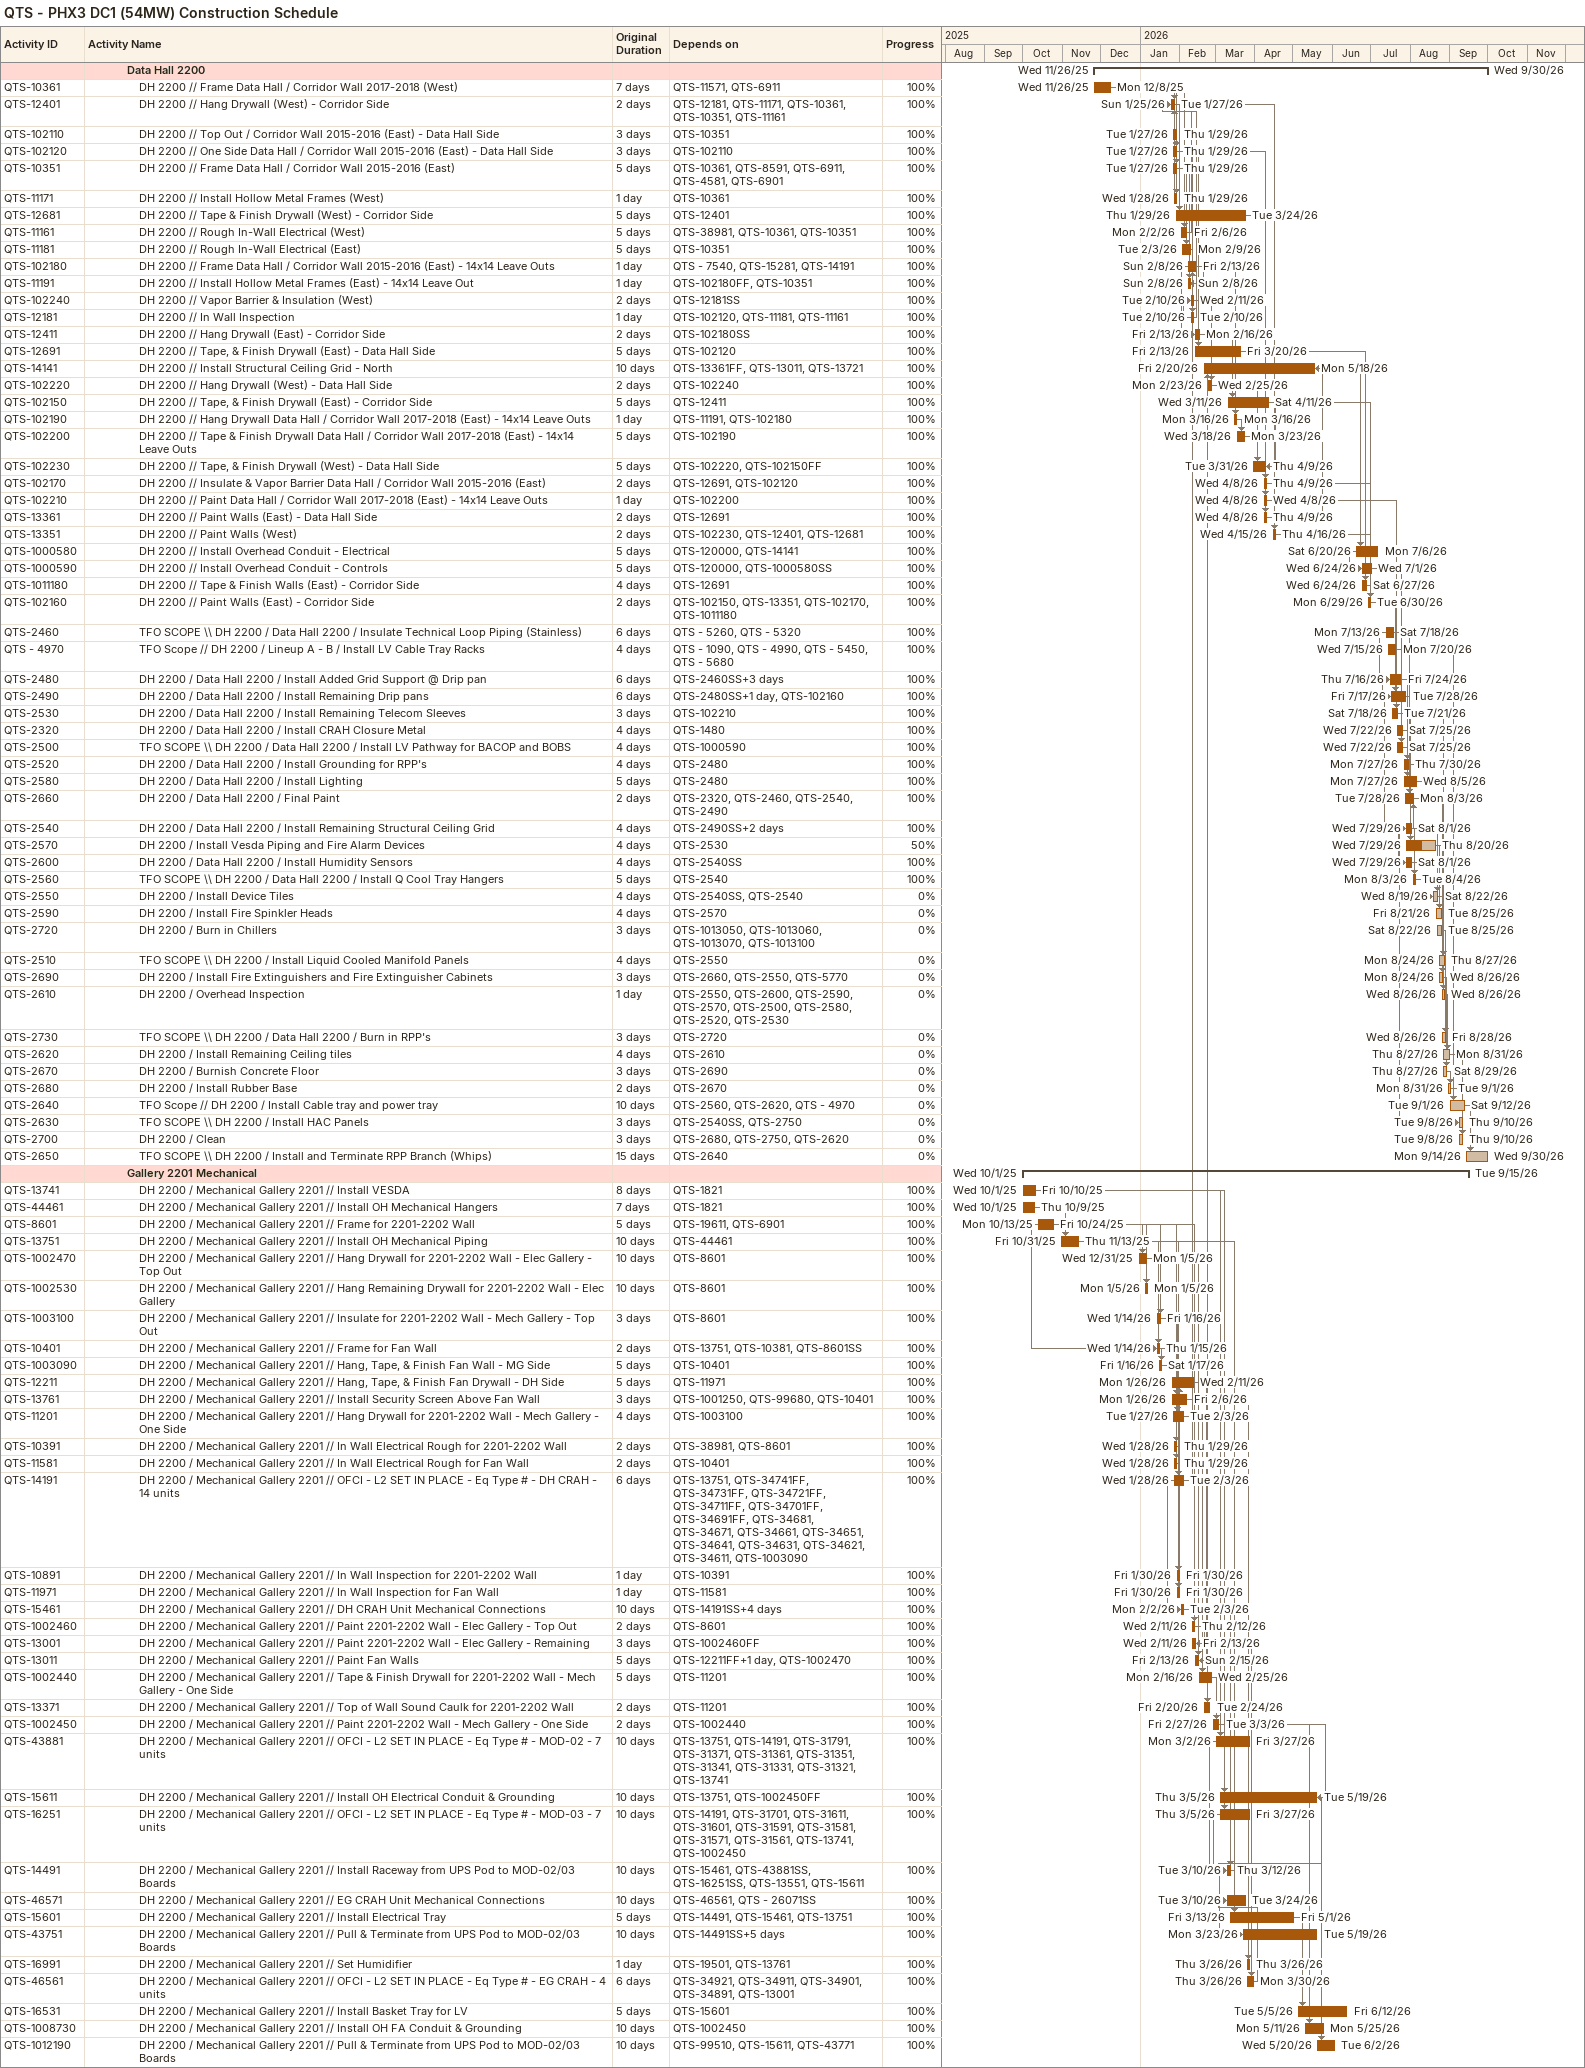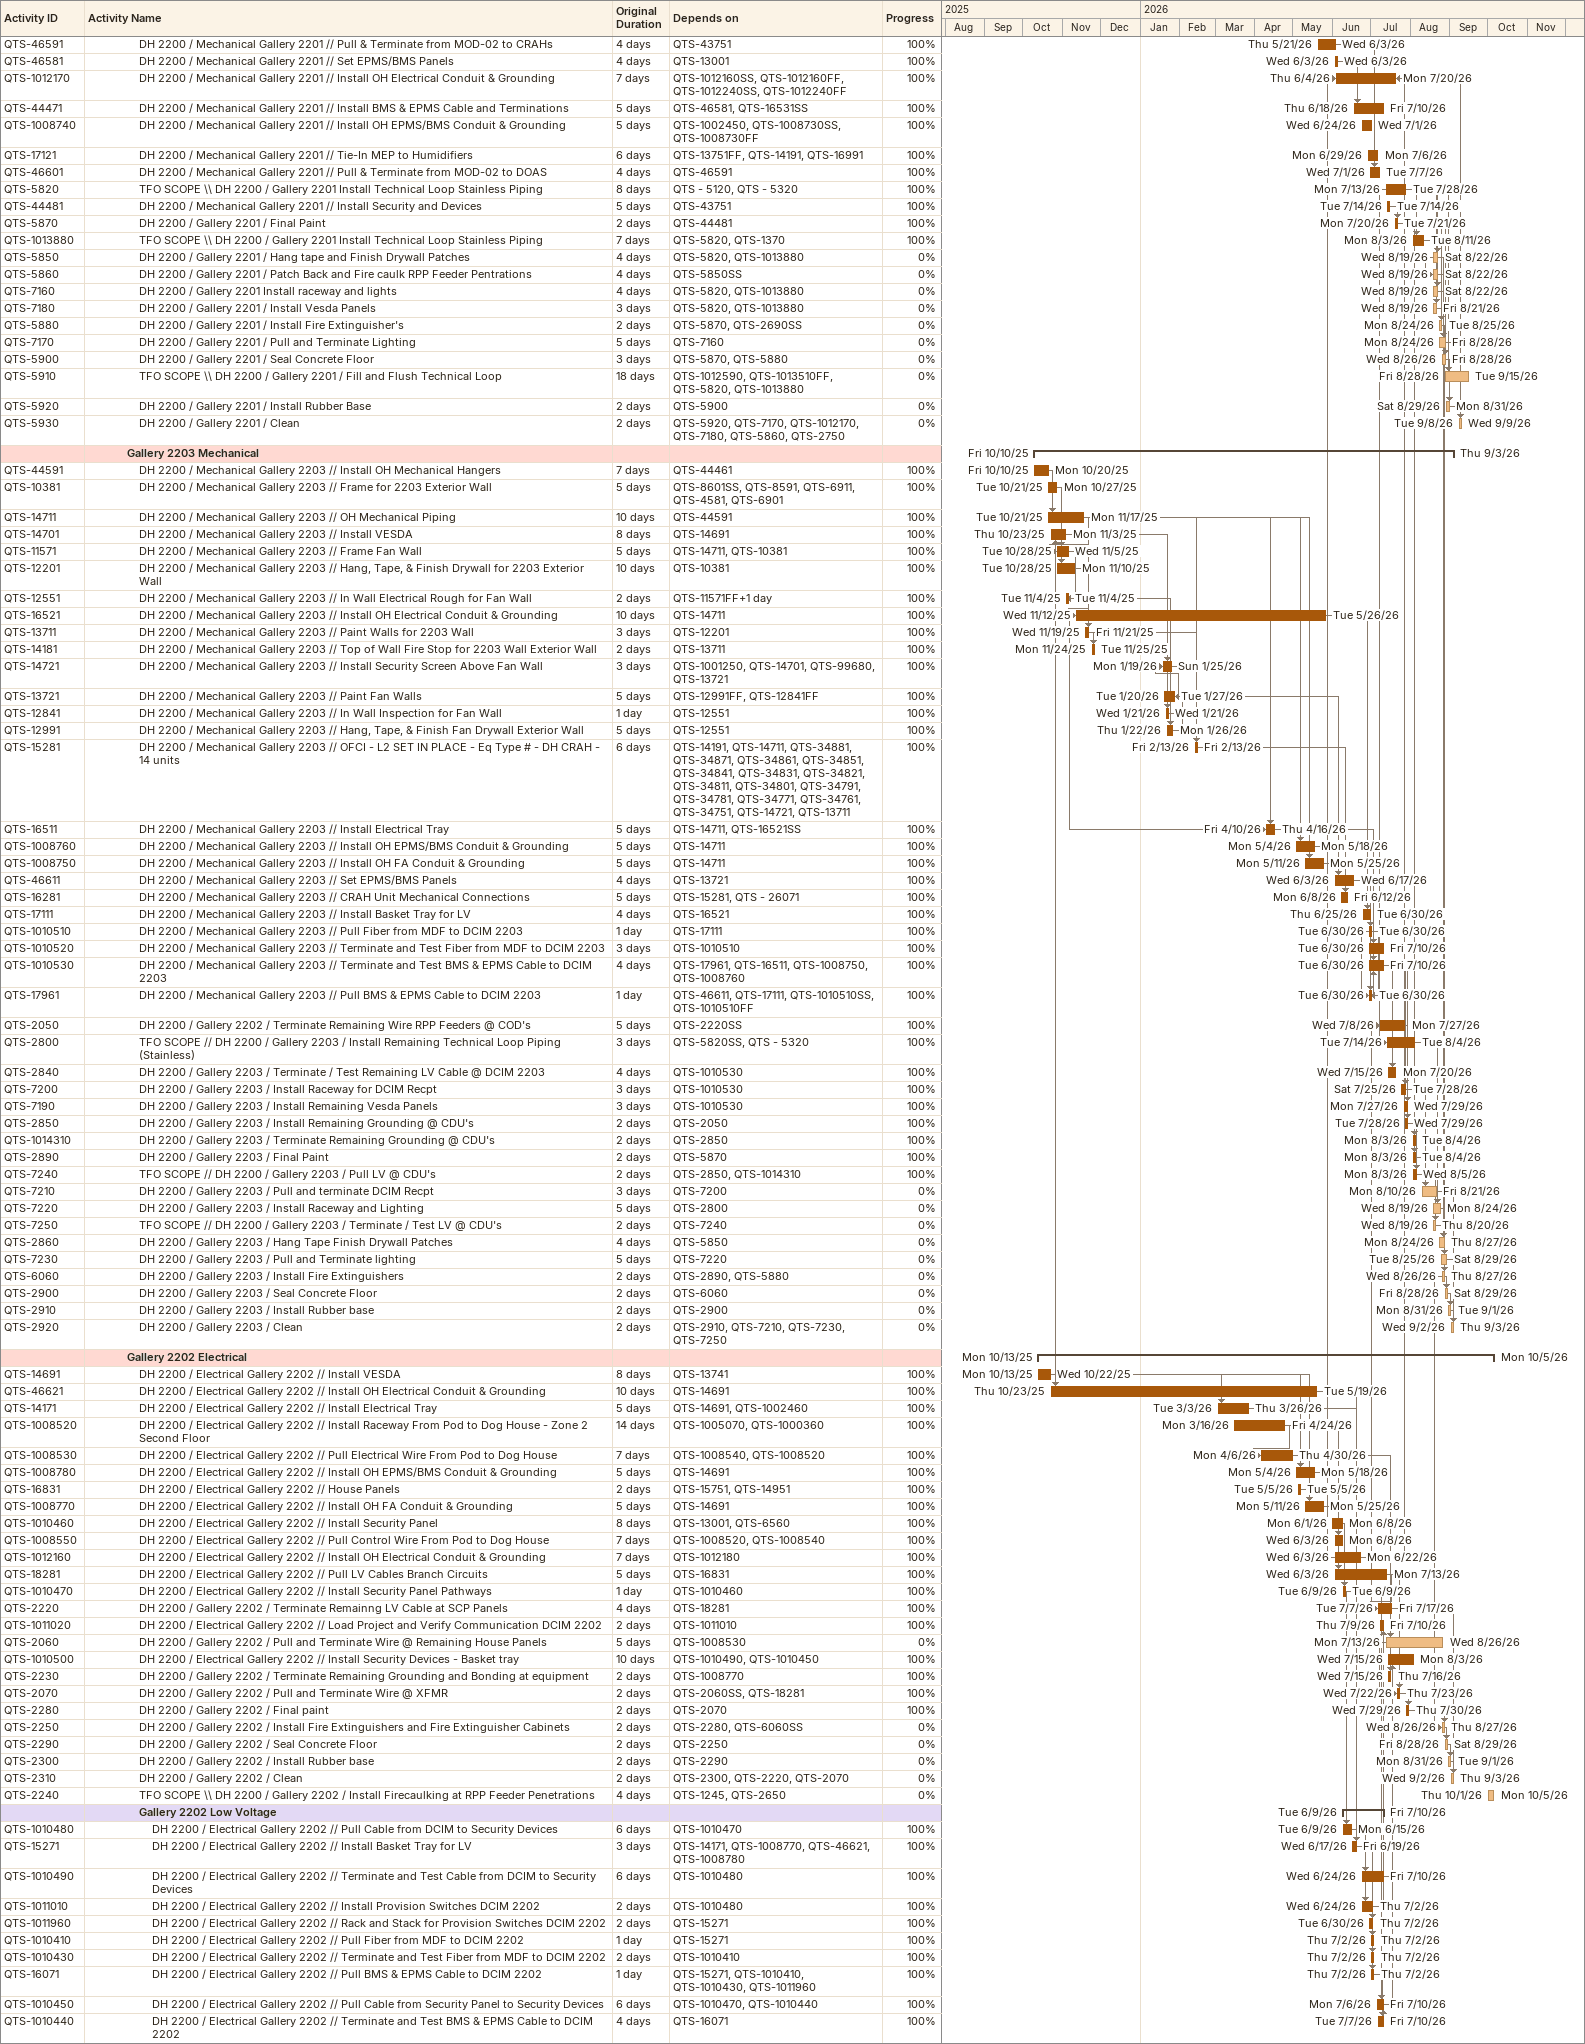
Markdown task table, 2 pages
QTS - PHX3 DC1 (54MW) Construction Schedule

| ID | Level | Task | Original duration | Start | Finish | Predecessors | % complete |
|---|---|---|---|---|---|---|---|
|  | 4 | **Data Hall 2200** |  | 2025-11-26 | 2026-09-30 |  |  |
| QTS-10361 | 5 | DH 2200 // Frame Data Hall / Corridor Wall 2017-2018 (West) | 7d | 2025-11-26 | 2025-12-08 | QTS-11571, QTS-6911 | 100 |
| QTS-12401 | 5 | DH 2200 // Hang Drywall (West) - Corridor Side | 2d | 2026-01-25 | 2026-01-27 | QTS-12181, QTS-11171, QTS-10361, QTS-10351, QTS-11161 | 100 |
| QTS-102110 | 5 | DH 2200 // Top Out / Corridor Wall 2015-2016 (East) - Data Hall Side | 3d | 2026-01-27 | 2026-01-29 | QTS-10351 | 100 |
| QTS-102120 | 5 | DH 2200 // One Side Data Hall / Corridor Wall 2015-2016 (East) - Data Hall Side | 3d | 2026-01-27 | 2026-01-29 | QTS-102110 | 100 |
| QTS-10351 | 5 | DH 2200 // Frame Data Hall / Corridor Wall 2015-2016 (East) | 5d | 2026-01-27 | 2026-01-29 | QTS-10361, QTS-8591, QTS-6911, QTS-4581, QTS-6901 | 100 |
| QTS-11171 | 5 | DH 2200 // Install Hollow Metal Frames (West) | 1d | 2026-01-28 | 2026-01-29 | QTS-10361 | 100 |
| QTS-12681 | 5 | DH 2200 // Tape & Finish Drywall (West) - Corridor Side | 5d | 2026-01-29 | 2026-03-24 | QTS-12401 | 100 |
| QTS-11161 | 5 | DH 2200 // Rough In-Wall Electrical (West) | 5d | 2026-02-02 | 2026-02-06 | QTS-38981, QTS-10361, QTS-10351 | 100 |
| QTS-11181 | 5 | DH 2200 // Rough In-Wall Electrical (East) | 5d | 2026-02-03 | 2026-02-09 | QTS-10351 | 100 |
| QTS-102180 | 5 | DH 2200 // Frame Data Hall / Corridor Wall 2015-2016 (East) - 14x14 Leave Outs | 1d | 2026-02-08 | 2026-02-13 | QTS - 7540, QTS-15281, QTS-14191 | 100 |
| QTS-11191 | 5 | DH 2200 // Install Hollow Metal Frames (East) - 14x14 Leave Out | 1d | 2026-02-08 | 2026-02-08 | QTS-102180FF, QTS-10351 | 100 |
| QTS-102240 | 5 | DH 2200 // Vapor Barrier & Insulation (West) | 2d | 2026-02-10 | 2026-02-11 | QTS-12181SS | 100 |
| QTS-12181 | 5 | DH 2200 // In Wall Inspection | 1d | 2026-02-10 | 2026-02-10 | QTS-102120, QTS-11181, QTS-11161 | 100 |
| QTS-12411 | 5 | DH 2200 // Hang Drywall (East) - Corridor Side | 2d | 2026-02-13 | 2026-02-16 | QTS-102180SS | 100 |
| QTS-12691 | 5 | DH 2200 // Tape, & Finish Drywall (East) - Data Hall Side | 5d | 2026-02-13 | 2026-03-20 | QTS-102120 | 100 |
| QTS-14141 | 5 | DH 2200 // Install Structural Ceiling Grid - North | 10d | 2026-02-20 | 2026-05-18 | QTS-13361FF, QTS-13011, QTS-13721 | 100 |
| QTS-102220 | 5 | DH 2200 // Hang Drywall (West) - Data Hall Side | 2d | 2026-02-23 | 2026-02-25 | QTS-102240 | 100 |
| QTS-102150 | 5 | DH 2200 // Tape, & Finish Drywall (East) - Corridor Side | 5d | 2026-03-11 | 2026-04-11 | QTS-12411 | 100 |
| QTS-102190 | 5 | DH 2200 // Hang Drywall Data Hall / Corridor Wall 2017-2018 (East) - 14x14 Leave Outs | 1d | 2026-03-16 | 2026-03-16 | QTS-11191, QTS-102180 | 100 |
| QTS-102200 | 5 | DH 2200 // Tape & Finish Drywall Data Hall / Corridor Wall 2017-2018 (East) - 14x14 Leave Outs | 5d | 2026-03-18 | 2026-03-23 | QTS-102190 | 100 |
| QTS-102230 | 5 | DH 2200 // Tape, & Finish Drywall (West) - Data Hall Side | 5d | 2026-03-31 | 2026-04-09 | QTS-102220, QTS-102150FF | 100 |
| QTS-102170 | 5 | DH 2200 // Insulate & Vapor Barrier Data Hall / Corridor Wall 2015-2016 (East) | 2d | 2026-04-08 | 2026-04-09 | QTS-12691, QTS-102120 | 100 |
| QTS-102210 | 5 | DH 2200 // Paint Data Hall / Corridor Wall 2017-2018 (East) - 14x14 Leave Outs | 1d | 2026-04-08 | 2026-04-08 | QTS-102200 | 100 |
| QTS-13361 | 5 | DH 2200 // Paint Walls (East) - Data Hall Side | 2d | 2026-04-08 | 2026-04-09 | QTS-12691 | 100 |
| QTS-13351 | 5 | DH 2200 // Paint Walls (West) | 2d | 2026-04-15 | 2026-04-16 | QTS-102230, QTS-12401, QTS-12681 | 100 |
| QTS-1000580 | 5 | DH 2200 // Install Overhead Conduit - Electrical | 5d | 2026-06-20 | 2026-07-06 | QTS-120000, QTS-14141 | 100 |
| QTS-1000590 | 5 | DH 2200 // Install Overhead Conduit - Controls | 5d | 2026-06-24 | 2026-07-01 | QTS-120000, QTS-1000580SS | 100 |
| QTS-1011180 | 5 | DH 2200 // Tape & Finish Walls (East) - Corridor Side | 4d | 2026-06-24 | 2026-06-27 | QTS-12691 | 100 |
| QTS-102160 | 5 | DH 2200 // Paint Walls (East) - Corridor Side | 2d | 2026-06-29 | 2026-06-30 | QTS-102150, QTS-13351, QTS-102170, QTS-1011180 | 100 |
| QTS-2460 | 5 | TFO SCOPE \\ DH 2200 / Data Hall 2200 / Insulate Technical Loop Piping (Stainless) | 6d | 2026-07-13 | 2026-07-18 | QTS - 5260, QTS - 5320 | 100 |
| QTS - 4970 | 5 | TFO Scope // DH 2200 / Lineup A - B / Install LV Cable Tray Racks | 4d | 2026-07-15 | 2026-07-20 | QTS - 1090, QTS - 4990, QTS - 5450, QTS - 5680 | 100 |
| QTS-2480 | 5 | DH 2200 / Data Hall 2200 / Install Added Grid Support @ Drip pan | 6d | 2026-07-16 | 2026-07-24 | QTS-2460SS+3d | 100 |
| QTS-2490 | 5 | DH 2200 / Data Hall 2200 / Install Remaining Drip pans | 6d | 2026-07-17 | 2026-07-28 | QTS-2480SS+1d, QTS-102160 | 100 |
| QTS-2530 | 5 | DH 2200 / Data Hall 2200 / Install Remaining Telecom Sleeves | 3d | 2026-07-18 | 2026-07-21 | QTS-102210 | 100 |
| QTS-2320 | 5 | DH 2200 / Data Hall 2200 / Install CRAH Closure Metal | 4d | 2026-07-22 | 2026-07-25 | QTS-1480 | 100 |
| QTS-2500 | 5 | TFO SCOPE \\ DH 2200 / Data Hall 2200 / Install LV Pathway for BACOP and BOBS | 4d | 2026-07-22 | 2026-07-25 | QTS-1000590 | 100 |
| QTS-2520 | 5 | DH 2200 / Data Hall 2200 / Install Grounding for RPP's | 4d | 2026-07-27 | 2026-07-30 | QTS-2480 | 100 |
| QTS-2580 | 5 | DH 2200 / Data Hall 2200 / Install Lighting | 5d | 2026-07-27 | 2026-08-05 | QTS-2480 | 100 |
| QTS-2660 | 5 | DH 2200 / Data Hall 2200 / Final Paint | 2d | 2026-07-28 | 2026-08-03 | QTS-2320, QTS-2460, QTS-2540, QTS-2490 | 100 |
| QTS-2540 | 5 | DH 2200 / Data Hall 2200 / Install Remaining Structural Ceiling Grid | 4d | 2026-07-29 | 2026-08-01 | QTS-2490SS+2d | 100 |
| QTS-2570 | 5 | DH 2200 / Install Vesda Piping and Fire Alarm Devices | 4d | 2026-07-29 | 2026-08-20 | QTS-2530 | 50 |
| QTS-2600 | 5 | DH 2200 / Data Hall 2200 / Install Humidity Sensors | 4d | 2026-07-29 | 2026-08-01 | QTS-2540SS | 100 |
| QTS-2560 | 5 | TFO SCOPE \\ DH 2200 / Data Hall 2200 / Install Q Cool Tray Hangers | 5d | 2026-08-03 | 2026-08-04 | QTS-2540 | 100 |
| QTS-2550 | 5 | DH 2200 / Install Device Tiles | 4d | 2026-08-19 | 2026-08-22 | QTS-2540SS, QTS-2540 | 0 |
| QTS-2590 | 5 | DH 2200 / Install Fire Spinkler Heads | 4d | 2026-08-21 | 2026-08-25 | QTS-2570 | 0 |
| QTS-2720 | 5 | DH 2200 / Burn in Chillers | 3d | 2026-08-22 | 2026-08-25 | QTS-1013050, QTS-1013060, QTS-1013070, QTS-1013100 | 0 |
| QTS-2510 | 5 | TFO SCOPE \\ DH 2200 / Install Liquid Cooled Manifold Panels | 4d | 2026-08-24 | 2026-08-27 | QTS-2550 | 0 |
| QTS-2690 | 5 | DH 2200 / Install Fire Extinguishers and Fire Extinguisher Cabinets | 3d | 2026-08-24 | 2026-08-26 | QTS-2660, QTS-2550, QTS-5770 | 0 |
| QTS-2610 | 5 | DH 2200 / Overhead Inspection | 1d | 2026-08-26 | 2026-08-26 | QTS-2550, QTS-2600, QTS-2590, QTS-2570, QTS-2500, QTS-2580, QTS-2520, QTS-2530 | 0 |
| QTS-2730 | 5 | TFO SCOPE \\ DH 2200 / Data Hall 2200 / Burn in RPP's | 3d | 2026-08-26 | 2026-08-28 | QTS-2720 | 0 |
| QTS-2620 | 5 | DH 2200 / Install Remaining Ceiling tiles | 4d | 2026-08-27 | 2026-08-31 | QTS-2610 | 0 |
| QTS-2670 | 5 | DH 2200 / Burnish Concrete Floor | 3d | 2026-08-27 | 2026-08-29 | QTS-2690 | 0 |
| QTS-2680 | 5 | DH 2200 / Install Rubber Base | 2d | 2026-08-31 | 2026-09-01 | QTS-2670 | 0 |
| QTS-2640 | 5 | TFO Scope // DH 2200 / Install Cable tray and power tray | 10d | 2026-09-01 | 2026-09-12 | QTS-2560, QTS-2620, QTS - 4970 | 0 |
| QTS-2630 | 5 | TFO SCOPE \\ DH 2200 / Install HAC Panels | 3d | 2026-09-08 | 2026-09-10 | QTS-2540SS, QTS-2750 | 0 |
| QTS-2700 | 5 | DH 2200 / Clean | 3d | 2026-09-08 | 2026-09-10 | QTS-2680, QTS-2750, QTS-2620 | 0 |
| QTS-2650 | 5 | TFO SCOPE \\ DH 2200 / Install and Terminate RPP Branch (Whips) | 15d | 2026-09-14 | 2026-09-30 | QTS-2640 | 0 |
|  | 4 | **Gallery 2201 Mechanical** |  | 2025-10-01 | 2026-09-15 |  |  |
| QTS-13741 | 5 | DH 2200 / Mechanical Gallery 2201 // Install VESDA | 8d | 2025-10-01 | 2025-10-10 | QTS-1821 | 100 |
| QTS-44461 | 5 | DH 2200 / Mechanical Gallery 2201 // Install OH Mechanical Hangers | 7d | 2025-10-01 | 2025-10-09 | QTS-1821 | 100 |
| QTS-8601 | 5 | DH 2200 / Mechanical Gallery 2201 // Frame for 2201-2202 Wall | 5d | 2025-10-13 | 2025-10-24 | QTS-19611, QTS-6901 | 100 |
| QTS-13751 | 5 | DH 2200 / Mechanical Gallery 2201 // Install OH Mechanical Piping | 10d | 2025-10-31 | 2025-11-13 | QTS-44461 | 100 |
| QTS-1002470 | 5 | DH 2200 / Mechanical Gallery 2201 // Hang Drywall for 2201-2202 Wall - Elec Gallery - Top Out | 10d | 2025-12-31 | 2026-01-05 | QTS-8601 | 100 |
| QTS-1002530 | 5 | DH 2200 / Mechanical Gallery 2201 // Hang Remaining Drywall for 2201-2202 Wall - Elec Gallery | 10d | 2026-01-05 | 2026-01-05 | QTS-8601 | 100 |
| QTS-1003100 | 5 | DH 2200 / Mechanical Gallery 2201 // Insulate for 2201-2202 Wall - Mech Gallery - Top Out | 3d | 2026-01-14 | 2026-01-16 | QTS-8601 | 100 |
| QTS-10401 | 5 | DH 2200 / Mechanical Gallery 2201 // Frame for Fan Wall | 2d | 2026-01-14 | 2026-01-15 | QTS-13751, QTS-10381, QTS-8601SS | 100 |
| QTS-1003090 | 5 | DH 2200 / Mechanical Gallery 2201 // Hang, Tape, & Finish Fan Wall - MG Side | 5d | 2026-01-16 | 2026-01-17 | QTS-10401 | 100 |
| QTS-12211 | 5 | DH 2200 / Mechanical Gallery 2201 // Hang, Tape, & Finish Fan Drywall - DH Side | 5d | 2026-01-26 | 2026-02-11 | QTS-11971 | 100 |
| QTS-13761 | 5 | DH 2200 / Mechanical Gallery 2201 // Install Security Screen Above Fan Wall | 3d | 2026-01-26 | 2026-02-06 | QTS-1001250, QTS-99680, QTS-10401 | 100 |
| QTS-11201 | 5 | DH 2200 / Mechanical Gallery 2201 // Hang Drywall for 2201-2202 Wall - Mech Gallery - One Side | 4d | 2026-01-27 | 2026-02-03 | QTS-1003100 | 100 |
| QTS-10391 | 5 | DH 2200 / Mechanical Gallery 2201 // In Wall Electrical Rough for 2201-2202 Wall | 2d | 2026-01-28 | 2026-01-29 | QTS-38981, QTS-8601 | 100 |
| QTS-11581 | 5 | DH 2200 / Mechanical Gallery 2201 // In Wall Electrical Rough for Fan Wall | 2d | 2026-01-28 | 2026-01-29 | QTS-10401 | 100 |
| QTS-14191 | 5 | DH 2200 / Mechanical Gallery 2201 // OFCI - L2 SET IN PLACE - Eq Type # - DH CRAH - 14 units | 6d | 2026-01-28 | 2026-02-03 | QTS-13751, QTS-34741FF, QTS-34731FF, QTS-34721FF, QTS-34711FF, QTS-34701FF, QTS-34691FF, QTS-34681, QTS-34671, QTS-34661, QTS-34651, QTS-34641, QTS-34631, QTS-34621, QTS-34611, QTS-1003090 | 100 |
| QTS-10891 | 5 | DH 2200 / Mechanical Gallery 2201 // In Wall Inspection for 2201-2202 Wall | 1d | 2026-01-30 | 2026-01-30 | QTS-10391 | 100 |
| QTS-11971 | 5 | DH 2200 / Mechanical Gallery 2201 // In Wall Inspection for Fan Wall | 1d | 2026-01-30 | 2026-01-30 | QTS-11581 | 100 |
| QTS-15461 | 5 | DH 2200 / Mechanical Gallery 2201 // DH CRAH Unit Mechanical Connections | 10d | 2026-02-02 | 2026-02-03 | QTS-14191SS+4d | 100 |
| QTS-1002460 | 5 | DH 2200 / Mechanical Gallery 2201 // Paint 2201-2202 Wall - Elec Gallery - Top Out | 2d | 2026-02-11 | 2026-02-12 | QTS-8601 | 100 |
| QTS-13001 | 5 | DH 2200 / Mechanical Gallery 2201 // Paint 2201-2202 Wall - Elec Gallery - Remaining | 3d | 2026-02-11 | 2026-02-13 | QTS-1002460FF | 100 |
| QTS-13011 | 5 | DH 2200 / Mechanical Gallery 2201 // Paint Fan Walls | 5d | 2026-02-13 | 2026-02-15 | QTS-12211FF+1d, QTS-1002470 | 100 |
| QTS-1002440 | 5 | DH 2200 / Mechanical Gallery 2201 // Tape & Finish Drywall for 2201-2202 Wall - Mech Gallery - One Side | 5d | 2026-02-16 | 2026-02-25 | QTS-11201 | 100 |
| QTS-13371 | 5 | DH 2200 / Mechanical Gallery 2201 // Top of Wall Sound Caulk for 2201-2202 Wall | 2d | 2026-02-20 | 2026-02-24 | QTS-11201 | 100 |
| QTS-1002450 | 5 | DH 2200 / Mechanical Gallery 2201 // Paint 2201-2202 Wall - Mech Gallery - One Side | 2d | 2026-02-27 | 2026-03-03 | QTS-1002440 | 100 |
| QTS-43881 | 5 | DH 2200 / Mechanical Gallery 2201 // OFCI - L2 SET IN PLACE - Eq Type # - MOD-02 - 7 units | 10d | 2026-03-02 | 2026-03-27 | QTS-13751, QTS-14191, QTS-31791, QTS-31371, QTS-31361, QTS-31351, QTS-31341, QTS-31331, QTS-31321, QTS-13741 | 100 |
| QTS-15611 | 5 | DH 2200 / Mechanical Gallery 2201 // Install OH Electrical Conduit & Grounding | 10d | 2026-03-05 | 2026-05-19 | QTS-13751, QTS-1002450FF | 100 |
| QTS-16251 | 5 | DH 2200 / Mechanical Gallery 2201 // OFCI - L2 SET IN PLACE - Eq Type # - MOD-03 - 7 units | 10d | 2026-03-05 | 2026-03-27 | QTS-14191, QTS-31701, QTS-31611, QTS-31601, QTS-31591, QTS-31581, QTS-31571, QTS-31561, QTS-13741, QTS-1002450 | 100 |
| QTS-14491 | 5 | DH 2200 / Mechanical Gallery 2201 // Install Raceway from UPS Pod to MOD-02/03 Boards | 10d | 2026-03-10 | 2026-03-12 | QTS-15461, QTS-43881SS, QTS-16251SS, QTS-13551, QTS-15611 | 100 |
| QTS-46571 | 5 | DH 2200 / Mechanical Gallery 2201 // EG CRAH Unit Mechanical Connections | 10d | 2026-03-10 | 2026-03-24 | QTS-46561, QTS - 26071SS | 100 |
| QTS-15601 | 5 | DH 2200 / Mechanical Gallery 2201 // Install Electrical Tray | 5d | 2026-03-13 | 2026-05-01 | QTS-14491, QTS-15461, QTS-13751 | 100 |
| QTS-43751 | 5 | DH 2200 / Mechanical Gallery 2201 // Pull & Terminate from UPS Pod to MOD-02/03 Boards | 10d | 2026-03-23 | 2026-05-19 | QTS-14491SS+5d | 100 |
| QTS-16991 | 5 | DH 2200 / Mechanical Gallery 2201 // Set Humidifier | 1d | 2026-03-26 | 2026-03-26 | QTS-19501, QTS-13761 | 100 |
| QTS-46561 | 5 | DH 2200 / Mechanical Gallery 2201 // OFCI - L2 SET IN PLACE - Eq Type # - EG CRAH - 4 units | 6d | 2026-03-26 | 2026-03-30 | QTS-34921, QTS-34911, QTS-34901, QTS-34891, QTS-13001 | 100 |
| QTS-16531 | 5 | DH 2200 / Mechanical Gallery 2201 // Install Basket Tray for LV | 5d | 2026-05-05 | 2026-06-12 | QTS-15601 | 100 |
| QTS-1008730 | 5 | DH 2200 / Mechanical Gallery 2201 // Install OH FA Conduit & Grounding | 10d | 2026-05-11 | 2026-05-25 | QTS-1002450 | 100 |
| QTS-1012190 | 5 | DH 2200 / Mechanical Gallery 2201 // Pull & Terminate from UPS Pod to MOD-02/03 Boards | 10d | 2026-05-20 | 2026-06-02 | QTS-99510, QTS-15611, QTS-43771 | 100 |
| QTS-46591 | 5 | DH 2200 / Mechanical Gallery 2201 // Pull & Terminate from MOD-02 to CRAHs | 4d | 2026-05-21 | 2026-06-03 | QTS-43751 | 100 |
| QTS-46581 | 5 | DH 2200 / Mechanical Gallery 2201 // Set EPMS/BMS Panels | 4d | 2026-06-03 | 2026-06-03 | QTS-13001 | 100 |
| QTS-1012170 | 5 | DH 2200 / Mechanical Gallery 2201 // Install OH Electrical Conduit & Grounding | 7d | 2026-06-04 | 2026-07-20 | QTS-1012160SS, QTS-1012160FF, QTS-1012240SS, QTS-1012240FF | 100 |
| QTS-44471 | 5 | DH 2200 / Mechanical Gallery 2201 // Install BMS & EPMS Cable and Terminations | 5d | 2026-06-18 | 2026-07-10 | QTS-46581, QTS-16531SS | 100 |
| QTS-1008740 | 5 | DH 2200 / Mechanical Gallery 2201 // Install OH EPMS/BMS Conduit & Grounding | 5d | 2026-06-24 | 2026-07-01 | QTS-1002450, QTS-1008730SS, QTS-1008730FF | 100 |
| QTS-17121 | 5 | DH 2200 / Mechanical Gallery 2201 // Tie-In MEP to Humidifiers | 6d | 2026-06-29 | 2026-07-06 | QTS-13751FF, QTS-14191, QTS-16991 | 100 |
| QTS-46601 | 5 | DH 2200 / Mechanical Gallery 2201 // Pull & Terminate from MOD-02 to DOAS | 4d | 2026-07-01 | 2026-07-07 | QTS-46591 | 100 |
| QTS-5820 | 5 | TFO SCOPE \\ DH 2200 / Gallery 2201 Install Technical Loop Stainless Piping | 8d | 2026-07-13 | 2026-07-28 | QTS - 5120, QTS - 5320 | 100 |
| QTS-44481 | 5 | DH 2200 / Mechanical Gallery 2201 // Install Security and Devices | 5d | 2026-07-14 | 2026-07-14 | QTS-43751 | 100 |
| QTS-5870 | 5 | DH 2200 / Gallery 2201 / Final Paint | 2d | 2026-07-20 | 2026-07-21 | QTS-44481 | 100 |
| QTS-1013880 | 5 | TFO SCOPE \\ DH 2200 / Gallery 2201 Install Technical Loop Stainless Piping | 7d | 2026-08-03 | 2026-08-11 | QTS-5820, QTS-1370 | 100 |
| QTS-5850 | 5 | DH 2200 / Gallery 2201 / Hang tape and Finish Drywall Patches | 4d | 2026-08-19 | 2026-08-22 | QTS-5820, QTS-1013880 | 0 |
| QTS-5860 | 5 | DH 2200 / Gallery 2201 / Patch Back and Fire caulk RPP Feeder Pentrations | 4d | 2026-08-19 | 2026-08-22 | QTS-5850SS | 0 |
| QTS-7160 | 5 | DH 2200 / Gallery 2201 Install raceway and lights | 4d | 2026-08-19 | 2026-08-22 | QTS-5820, QTS-1013880 | 0 |
| QTS-7180 | 5 | DH 2200 / Gallery 2201 / Install Vesda Panels | 3d | 2026-08-19 | 2026-08-21 | QTS-5820, QTS-1013880 | 0 |
| QTS-5880 | 5 | DH 2200 / Gallery 2201 / Install Fire Extinguisher's | 2d | 2026-08-24 | 2026-08-25 | QTS-5870, QTS-2690SS | 0 |
| QTS-7170 | 5 | DH 2200 / Gallery 2201 / Pull and Terminate Lighting | 5d | 2026-08-24 | 2026-08-28 | QTS-7160 | 0 |
| QTS-5900 | 5 | DH 2200 / Gallery 2201 / Seal Concrete Floor | 3d | 2026-08-26 | 2026-08-28 | QTS-5870, QTS-5880 | 0 |
| QTS-5910 | 5 | TFO SCOPE \\ DH 2200 / Gallery 2201 / Fill and Flush Technical Loop | 18d | 2026-08-28 | 2026-09-15 | QTS-1012590, QTS-1013510FF, QTS-5820, QTS-1013880 | 0 |
| QTS-5920 | 5 | DH 2200 / Gallery 2201 / Install Rubber Base | 2d | 2026-08-29 | 2026-08-31 | QTS-5900 | 0 |
| QTS-5930 | 5 | DH 2200 / Gallery 2201 / Clean | 2d | 2026-09-08 | 2026-09-09 | QTS-5920, QTS-7170, QTS-1012170, QTS-7180, QTS-5860, QTS-2750 | 0 |
|  | 4 | **Gallery 2203 Mechanical** |  | 2025-10-10 | 2026-09-03 |  |  |
| QTS-44591 | 5 | DH 2200 / Mechanical Gallery 2203 // Install OH Mechanical Hangers | 7d | 2025-10-10 | 2025-10-20 | QTS-44461 | 100 |
| QTS-10381 | 5 | DH 2200 / Mechanical Gallery 2203 // Frame for 2203 Exterior Wall | 5d | 2025-10-21 | 2025-10-27 | QTS-8601SS, QTS-8591, QTS-6911, QTS-4581, QTS-6901 | 100 |
| QTS-14711 | 5 | DH 2200 / Mechanical Gallery 2203 // OH Mechanical Piping | 10d | 2025-10-21 | 2025-11-17 | QTS-44591 | 100 |
| QTS-14701 | 5 | DH 2200 / Mechanical Gallery 2203 // Install VESDA | 8d | 2025-10-23 | 2025-11-03 | QTS-14691 | 100 |
| QTS-11571 | 5 | DH 2200 / Mechanical Gallery 2203 // Frame Fan Wall | 5d | 2025-10-28 | 2025-11-05 | QTS-14711, QTS-10381 | 100 |
| QTS-12201 | 5 | DH 2200 / Mechanical Gallery 2203 // Hang, Tape, & Finish Drywall for 2203 Exterior Wall | 10d | 2025-10-28 | 2025-11-10 | QTS-10381 | 100 |
| QTS-12551 | 5 | DH 2200 / Mechanical Gallery 2203 // In Wall Electrical Rough for Fan Wall | 2d | 2025-11-04 | 2025-11-04 | QTS-11571FF+1d | 100 |
| QTS-16521 | 5 | DH 2200 / Mechanical Gallery 2203 // Install OH Electrical Conduit & Grounding | 10d | 2025-11-12 | 2026-05-26 | QTS-14711 | 100 |
| QTS-13711 | 5 | DH 2200 / Mechanical Gallery 2203 // Paint Walls for 2203 Wall | 3d | 2025-11-19 | 2025-11-21 | QTS-12201 | 100 |
| QTS-14181 | 5 | DH 2200 / Mechanical Gallery 2203 // Top of Wall Fire Stop for 2203 Wall Exterior Wall | 2d | 2025-11-24 | 2025-11-25 | QTS-13711 | 100 |
| QTS-14721 | 5 | DH 2200 / Mechanical Gallery 2203 // Install Security Screen Above Fan Wall | 3d | 2026-01-19 | 2026-01-25 | QTS-1001250, QTS-14701, QTS-99680, QTS-13721 | 100 |
| QTS-13721 | 5 | DH 2200 / Mechanical Gallery 2203 // Paint Fan Walls | 5d | 2026-01-20 | 2026-01-27 | QTS-12991FF, QTS-12841FF | 100 |
| QTS-12841 | 5 | DH 2200 / Mechanical Gallery 2203 // In Wall Inspection for Fan Wall | 1d | 2026-01-21 | 2026-01-21 | QTS-12551 | 100 |
| QTS-12991 | 5 | DH 2200 / Mechanical Gallery 2203 // Hang, Tape, & Finish Fan Drywall Exterior Wall | 5d | 2026-01-22 | 2026-01-26 | QTS-12551 | 100 |
| QTS-15281 | 5 | DH 2200 / Mechanical Gallery 2203 // OFCI - L2 SET IN PLACE - Eq Type # - DH CRAH - 14 units | 6d | 2026-02-13 | 2026-02-13 | QTS-14191, QTS-14711, QTS-34881, QTS-34871, QTS-34861, QTS-34851, QTS-34841, QTS-34831, QTS-34821, QTS-34811, QTS-34801, QTS-34791, QTS-34781, QTS-34771, QTS-34761, QTS-34751, QTS-14721, QTS-13711 | 100 |
| QTS-16511 | 5 | DH 2200 / Mechanical Gallery 2203 // Install Electrical Tray | 5d | 2026-04-10 | 2026-04-16 | QTS-14711, QTS-16521SS | 100 |
| QTS-1008760 | 5 | DH 2200 / Mechanical Gallery 2203 // Install OH EPMS/BMS Conduit & Grounding | 5d | 2026-05-04 | 2026-05-18 | QTS-14711 | 100 |
| QTS-1008750 | 5 | DH 2200 / Mechanical Gallery 2203 // Install OH FA Conduit & Grounding | 5d | 2026-05-11 | 2026-05-25 | QTS-14711 | 100 |
| QTS-46611 | 5 | DH 2200 / Mechanical Gallery 2203 // Set EPMS/BMS Panels | 4d | 2026-06-03 | 2026-06-17 | QTS-13721 | 100 |
| QTS-16281 | 5 | DH 2200 / Mechanical Gallery 2203 // CRAH Unit Mechanical Connections | 5d | 2026-06-08 | 2026-06-12 | QTS-15281, QTS - 26071 | 100 |
| QTS-17111 | 5 | DH 2200 / Mechanical Gallery 2203 // Install Basket Tray for LV | 4d | 2026-06-25 | 2026-06-30 | QTS-16521 | 100 |
| QTS-1010510 | 5 | DH 2200 / Mechanical Gallery 2203 // Pull Fiber from MDF to DCIM 2203 | 1d | 2026-06-30 | 2026-06-30 | QTS-17111 | 100 |
| QTS-1010520 | 5 | DH 2200 / Mechanical Gallery 2203 // Terminate and Test Fiber from MDF to DCIM 2203 | 3d | 2026-06-30 | 2026-07-10 | QTS-1010510 | 100 |
| QTS-1010530 | 5 | DH 2200 / Mechanical Gallery 2203 // Terminate and Test BMS & EPMS Cable to DCIM 2203 | 4d | 2026-06-30 | 2026-07-10 | QTS-17961, QTS-16511, QTS-1008750, QTS-1008760 | 100 |
| QTS-17961 | 5 | DH 2200 / Mechanical Gallery 2203 // Pull BMS & EPMS Cable to DCIM 2203 | 1d | 2026-06-30 | 2026-06-30 | QTS-46611, QTS-17111, QTS-1010510SS, QTS-1010510FF | 100 |
| QTS-2050 | 5 | DH 2200 / Gallery 2202 / Terminate Remaining Wire RPP Feeders @ COD's | 5d | 2026-07-08 | 2026-07-27 | QTS-2220SS | 100 |
| QTS-2800 | 5 | TFO SCOPE // DH 2200 / Gallery 2203 / Install Remaining Technical Loop Piping (Stainless) | 3d | 2026-07-14 | 2026-08-04 | QTS-5820SS, QTS - 5320 | 100 |
| QTS-2840 | 5 | DH 2200 / Gallery 2203 / Terminate / Test Remaining LV Cable @ DCIM 2203 | 4d | 2026-07-15 | 2026-07-20 | QTS-1010530 | 100 |
| QTS-7200 | 5 | DH 2200 / Gallery 2203 / Install Raceway for DCIM Recpt | 3d | 2026-07-25 | 2026-07-28 | QTS-1010530 | 100 |
| QTS-7190 | 5 | DH 2200 / Gallery 2203 / Install Remaining Vesda Panels | 3d | 2026-07-27 | 2026-07-29 | QTS-1010530 | 100 |
| QTS-2850 | 5 | DH 2200 / Gallery 2203 / Install Remaining Grounding @ CDU's | 2d | 2026-07-28 | 2026-07-29 | QTS-2050 | 100 |
| QTS-1014310 | 5 | DH 2200 / Gallery 2203 / Terminate Remaining Grounding @ CDU's | 2d | 2026-08-03 | 2026-08-04 | QTS-2850 | 100 |
| QTS-2890 | 5 | DH 2200 / Gallery 2203 / Final Paint | 2d | 2026-08-03 | 2026-08-04 | QTS-5870 | 100 |
| QTS-7240 | 5 | TFO SCOPE // DH 2200 / Gallery 2203 / Pull LV @ CDU's | 2d | 2026-08-03 | 2026-08-05 | QTS-2850, QTS-1014310 | 100 |
| QTS-7210 | 5 | DH 2200 / Gallery 2203 / Pull and terminate DCIM Recpt | 3d | 2026-08-10 | 2026-08-21 | QTS-7200 | 0 |
| QTS-7220 | 5 | DH 2200 / Gallery 2203 / Install Raceway and Lighting | 5d | 2026-08-19 | 2026-08-24 | QTS-2800 | 0 |
| QTS-7250 | 5 | TFO SCOPE // DH 2200 / Gallery 2203 / Terminate / Test LV @ CDU's | 2d | 2026-08-19 | 2026-08-20 | QTS-7240 | 0 |
| QTS-2860 | 5 | DH 2200 / Gallery 2203 / Hang Tape Finish Drywall Patches | 4d | 2026-08-24 | 2026-08-27 | QTS-5850 | 0 |
| QTS-7230 | 5 | DH 2200 / Gallery 2203 / Pull and Terminate lighting | 5d | 2026-08-25 | 2026-08-29 | QTS-7220 | 0 |
| QTS-6060 | 5 | DH 2200 / Gallery 2203 / Install Fire Extinguishers | 2d | 2026-08-26 | 2026-08-27 | QTS-2890, QTS-5880 | 0 |
| QTS-2900 | 5 | DH 2200 / Gallery 2203 / Seal Concrete Floor | 2d | 2026-08-28 | 2026-08-29 | QTS-6060 | 0 |
| QTS-2910 | 5 | DH 2200 / Gallery 2203 / Install Rubber base | 2d | 2026-08-31 | 2026-09-01 | QTS-2900 | 0 |
| QTS-2920 | 5 | DH 2200 / Gallery 2203 / Clean | 2d | 2026-09-02 | 2026-09-03 | QTS-2910, QTS-7210, QTS-7230, QTS-7250 | 0 |
|  | 4 | **Gallery 2202 Electrical** |  | 2025-10-13 | 2026-10-05 |  |  |
| QTS-14691 | 5 | DH 2200 / Electrical Gallery 2202 // Install VESDA | 8d | 2025-10-13 | 2025-10-22 | QTS-13741 | 100 |
| QTS-46621 | 5 | DH 2200 / Electrical Gallery 2202 // Install OH Electrical Conduit & Grounding | 10d | 2025-10-23 | 2026-05-19 | QTS-14691 | 100 |
| QTS-14171 | 5 | DH 2200 / Electrical Gallery 2202 // Install Electrical Tray | 5d | 2026-03-03 | 2026-03-26 | QTS-14691, QTS-1002460 | 100 |
| QTS-1008520 | 5 | DH 2200 / Electrical Gallery 2202 // Install Raceway From Pod to Dog House - Zone 2 Second Floor | 14d | 2026-03-16 | 2026-04-24 | QTS-1005070, QTS-1000360 | 100 |
| QTS-1008530 | 5 | DH 2200 / Electrical Gallery 2202 // Pull Electrical Wire From Pod to Dog House | 7d | 2026-04-06 | 2026-04-30 | QTS-1008540, QTS-1008520 | 100 |
| QTS-1008780 | 5 | DH 2200 / Electrical Gallery 2202 // Install OH EPMS/BMS Conduit & Grounding | 5d | 2026-05-04 | 2026-05-18 | QTS-14691 | 100 |
| QTS-16831 | 5 | DH 2200 / Electrical Gallery 2202 // House Panels | 2d | 2026-05-05 | 2026-05-05 | QTS-15751, QTS-14951 | 100 |
| QTS-1008770 | 5 | DH 2200 / Electrical Gallery 2202 // Install OH FA Conduit & Grounding | 5d | 2026-05-11 | 2026-05-25 | QTS-14691 | 100 |
| QTS-1010460 | 5 | DH 2200 / Electrical Gallery 2202 // Install Security Panel | 8d | 2026-06-01 | 2026-06-08 | QTS-13001, QTS-6560 | 100 |
| QTS-1008550 | 5 | DH 2200 / Electrical Gallery 2202 // Pull Control Wire From Pod to Dog House | 7d | 2026-06-03 | 2026-06-08 | QTS-1008520, QTS-1008540 | 100 |
| QTS-1012160 | 5 | DH 2200 / Electrical Gallery 2202 // Install OH Electrical Conduit & Grounding | 7d | 2026-06-03 | 2026-06-22 | QTS-1012180 | 100 |
| QTS-18281 | 5 | DH 2200 / Electrical Gallery 2202 // Pull LV Cables Branch Circuits | 5d | 2026-06-03 | 2026-07-13 | QTS-16831 | 100 |
| QTS-1010470 | 5 | DH 2200 / Electrical Gallery 2202 // Install Security Panel Pathways | 1d | 2026-06-09 | 2026-06-09 | QTS-1010460 | 100 |
| QTS-2220 | 5 | DH 2200 / Gallery 2202 / Terminate Remainng LV Cable at SCP Panels | 4d | 2026-07-07 | 2026-07-17 | QTS-18281 | 100 |
| QTS-1011020 | 5 | DH 2200 / Electrical Gallery 2202 // Load Project and Verify Communication DCIM 2202 | 2d | 2026-07-09 | 2026-07-10 | QTS-1011010 | 100 |
| QTS-2060 | 5 | DH 2200 / Gallery 2202 / Pull and Terminate Wire @ Remaining House Panels | 5d | 2026-07-13 | 2026-08-26 | QTS-1008530 | 0 |
| QTS-1010500 | 5 | DH 2200 / Electrical Gallery 2202 // Install Security Devices - Basket tray | 10d | 2026-07-15 | 2026-08-03 | QTS-1010490, QTS-1010450 | 100 |
| QTS-2230 | 5 | DH 2200 / Gallery 2202 / Terminate Remaining Grounding and Bonding at equipment | 2d | 2026-07-15 | 2026-07-16 | QTS-1008770 | 100 |
| QTS-2070 | 5 | DH 2200 / Gallery 2202 / Pull and Terminate Wire @ XFMR | 2d | 2026-07-22 | 2026-07-23 | QTS-2060SS, QTS-18281 | 100 |
| QTS-2280 | 5 | DH 2200 / Gallery 2202 / Final paint | 2d | 2026-07-29 | 2026-07-30 | QTS-2070 | 100 |
| QTS-2250 | 5 | DH 2200 / Gallery 2202 / Install Fire Extinguishers and Fire Extinguisher Cabinets | 2d | 2026-08-26 | 2026-08-27 | QTS-2280, QTS-6060SS | 0 |
| QTS-2290 | 5 | DH 2200 / Gallery 2202 / Seal Concrete Floor | 2d | 2026-08-28 | 2026-08-29 | QTS-2250 | 0 |
| QTS-2300 | 5 | DH 2200 / Gallery 2202 / Install Rubber base | 2d | 2026-08-31 | 2026-09-01 | QTS-2290 | 0 |
| QTS-2310 | 5 | DH 2200 / Gallery 2202 / Clean | 2d | 2026-09-02 | 2026-09-03 | QTS-2300, QTS-2220, QTS-2070 | 0 |
| QTS-2240 | 5 | TFO SCOPE \\ DH 2200 / Gallery 2202 / Install Firecaulking at RPP Feeder Penetrations | 4d | 2026-10-01 | 2026-10-05 | QTS-1245, QTS-2650 | 0 |
|  | 5 | **Gallery 2202 Low Voltage** |  | 2026-06-09 | 2026-07-10 |  |  |
| QTS-1010480 | 6 | DH 2200 / Electrical Gallery 2202 // Pull Cable from DCIM to Security Devices | 6d | 2026-06-09 | 2026-06-15 | QTS-1010470 | 100 |
| QTS-15271 | 6 | DH 2200 / Electrical Gallery 2202 // Install Basket Tray for LV | 3d | 2026-06-17 | 2026-06-19 | QTS-14171, QTS-1008770, QTS-46621, QTS-1008780 | 100 |
| QTS-1010490 | 6 | DH 2200 / Electrical Gallery 2202 // Terminate and Test Cable from DCIM to Security Devices | 6d | 2026-06-24 | 2026-07-10 | QTS-1010480 | 100 |
| QTS-1011010 | 6 | DH 2200 / Electrical Gallery 2202 // Install Provision Switches DCIM 2202 | 2d | 2026-06-24 | 2026-07-02 | QTS-1010480 | 100 |
| QTS-1011960 | 6 | DH 2200 / Electrical Gallery 2202 // Rack and Stack for Provision Switches DCIM 2202 | 2d | 2026-06-30 | 2026-07-02 | QTS-15271 | 100 |
| QTS-1010410 | 6 | DH 2200 / Electrical Gallery 2202 // Pull Fiber from MDF to DCIM 2202 | 1d | 2026-07-02 | 2026-07-02 | QTS-15271 | 100 |
| QTS-1010430 | 6 | DH 2200 / Electrical Gallery 2202 // Terminate and Test Fiber from MDF to DCIM 2202 | 2d | 2026-07-02 | 2026-07-02 | QTS-1010410 | 100 |
| QTS-16071 | 6 | DH 2200 / Electrical Gallery 2202 // Pull BMS & EPMS Cable to DCIM 2202 | 1d | 2026-07-02 | 2026-07-02 | QTS-15271, QTS-1010410, QTS-1010430, QTS-1011960 | 100 |
| QTS-1010450 | 6 | DH 2200 / Electrical Gallery 2202 // Pull Cable from Security Panel to Security Devices | 6d | 2026-07-06 | 2026-07-10 | QTS-1010470, QTS-1010440 | 100 |
| QTS-1010440 | 6 | DH 2200 / Electrical Gallery 2202 // Terminate and Test BMS & EPMS Cable to DCIM 2202 | 4d | 2026-07-07 | 2026-07-10 | QTS-16071 | 100 |
